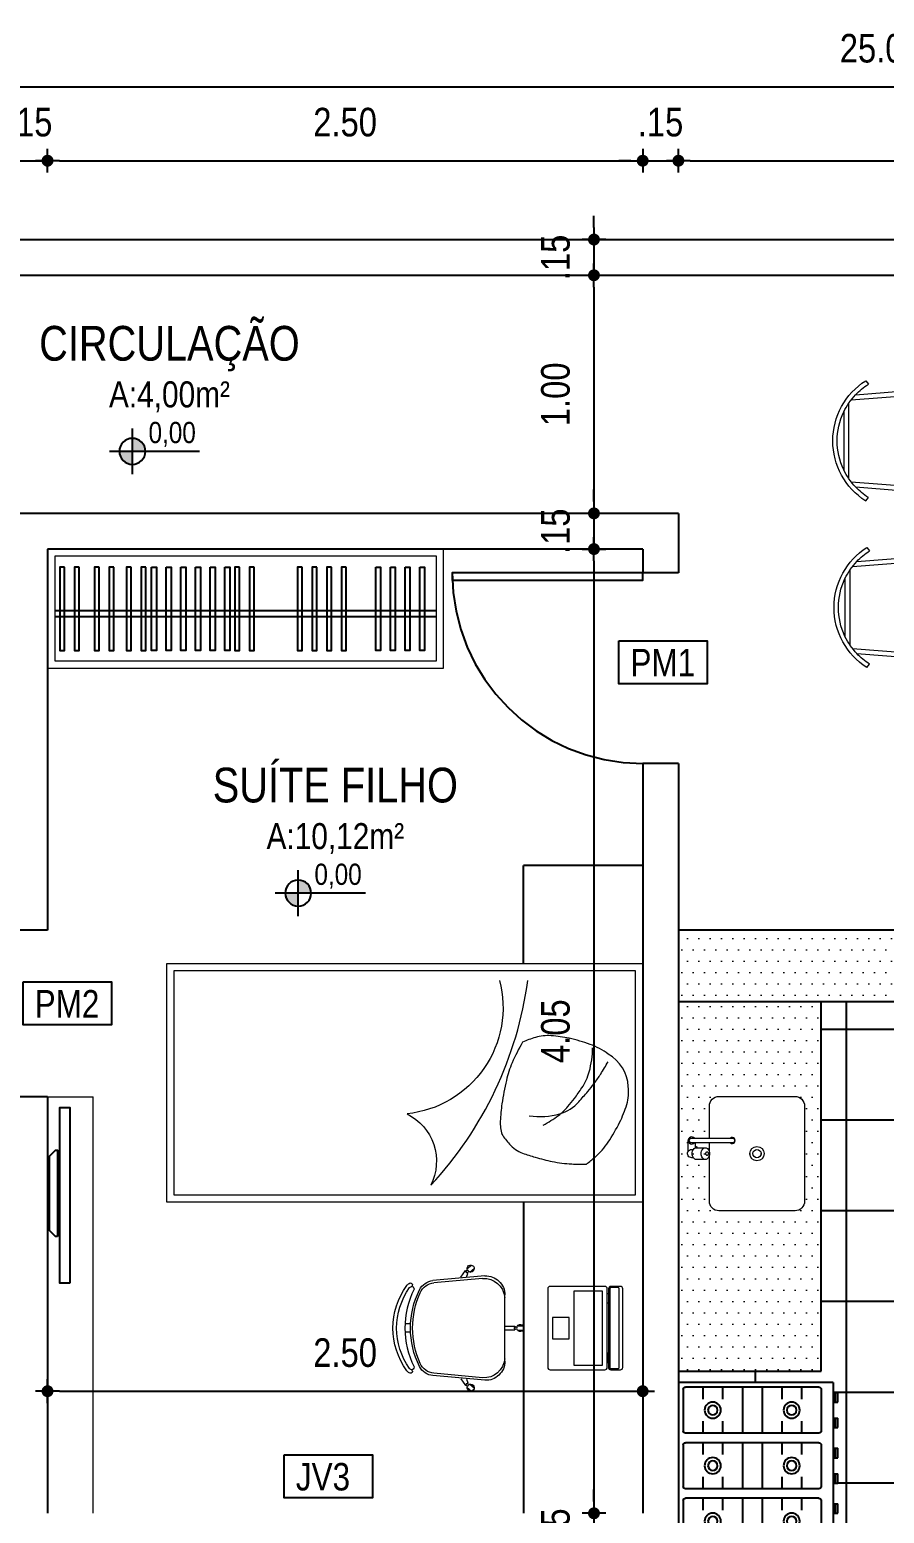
# Model space of a CAD drawing. Header units: millimetres. Extents: x 3955 to 10567, y -112 to 1797.
# Drawn here: x 5269.99 to 5273.58, y 913.96 to 920.19 of the extents above; entities that cross this region are included whole.
import ezdxf
from ezdxf.enums import TextEntityAlignment as Align

# ---------------------------------------------------------------- set-up
doc = ezdxf.new("R2010")
doc.units = ezdxf.units.MM
doc.header["$LTSCALE"] = 20
doc.linetypes.add('HIDDEN2', pattern=[0.1875, 0.125, -0.0625])
for name, color, linetype in [('003', 3, 'Continuous'), ('a-pem-m', 6, 'Continuous'), ('AME_FRZ', 7, 'Continuous'), ('AR-MOB', 252, 'Continuous'), ('COTA', 7, 'Continuous'), ('COZINHA', 6, 'Continuous'), ('DIVERSOS', 1, 'Continuous'), ('E-txt-g', 3, 'Continuous'), ('LAYER1', 2, 'Continuous'), ('LAYER7', 4, 'Continuous'), ('PAREDE', 5, 'Continuous')]:
    doc.layers.add(name, color=color, linetype=linetype)
doc.layers.add('E-Lay-9', color=9, linetype='Continuous', lineweight=9)
doc.layers.add('E-Txt-W', color=7, linetype='Continuous', lineweight=20)
doc.styles.add('F2', font='ARIALN.TTF')
doc.styles.add('REG60', font='romans.shx', dxfattribs={"width": 0.8, "height": 0.15})
doc.styles.add('REG80', font='romans.shx', dxfattribs={"width": 0.8, "height": 0.2})
doc.dimstyles.new('ARQUITETURA', dxfattribs={"dimtxt": 0.11, "dimasz": 0.05, "dimexe": 0.1, "dimexo": 0, "dimgap": 0.1, "dimtad": 1, "dimzin": 5, "dimdsep": 46, "dimtxsty": 'F2', "dimblk": 'COTA', "dimcen": 0, "dimse1": 1, "dimse2": 1, "dimadec": 0, "dimazin": 0, "dimtfac": 2, "dimtix": 1, "dimtmove": 2, "dimatfit": 3, "dimldrblk": 'COTA', "dimfxl": 1, "dimtolj": 1, "dimtzin": 5, "dimarcsym": 0})

# ---------------------------------------------------------------- blocks, each defined once
blk = doc.blocks.new('COTA')
at = {"layer": 'COTA'}
for p, q in [((-1, 0), (1, 0)), ((0, 1), (0, -1))]:
    blk.add_line(p, q, dxfattribs=at)
at = {"layer": 'COTA', "const_width": 0.5}
blk.add_lwpolyline([(-0.25, 0, 1), (0.25, 0, 1)], format="xyb", close=True, dxfattribs=at)
blk = doc.blocks.new('*D511')
at = {"color": 0, "lineweight": -2}
for p, q in [((5269.8658, 919.6414), (5269.8158, 919.6414)), ((5269.9158, 919.6414), (5270.0658, 919.6414)), ((5270.1158, 919.6414), (5270.1658, 919.6414))]:
    blk.add_line(p, q, dxfattribs=at)
at = {"color": 0, "lineweight": -2, "xscale": 0.05, "yscale": 0.05, "zscale": 0.05}
blk.add_blockref('COTA', (5269.9158, 919.6414), dxfattribs=at)
at = {"color": 0, "lineweight": -2, "xscale": 0.05, "yscale": 0.05, "zscale": 0.05, "rotation": 180}
blk.add_blockref('COTA', (5270.0658, 919.6414), dxfattribs=at)
at = {"color": 0, "insert": (5269.9908, 919.8027), "char_height": 0.12, "attachment_point": 5, "style": 'F2'}
blk.add_mtext('\\A1;.15', dxfattribs=at)
blk = doc.blocks.new('*D512')
at = {"color": 0, "lineweight": -2}
blk.add_line((5270.1158, 919.6414), (5272.5158, 919.6414), dxfattribs=at)
at = {"color": 0, "lineweight": -2, "xscale": 0.05, "yscale": 0.05, "zscale": 0.05, "rotation": 180}
blk.add_blockref('COTA', (5270.0658, 919.6414), dxfattribs=at)
at = {"color": 0, "lineweight": -2, "xscale": 0.05, "yscale": 0.05, "zscale": 0.05}
blk.add_blockref('COTA', (5272.5658, 919.6414), dxfattribs=at)
at = {"color": 0, "insert": (5271.3158, 919.8027), "char_height": 0.12, "attachment_point": 5, "style": 'F2'}
blk.add_mtext('\\A1;2.50', dxfattribs=at)
blk = doc.blocks.new('*D513')
at = {"color": 0, "lineweight": -2}
for p, q in [((5272.5158, 919.6414), (5272.4658, 919.6414)), ((5272.5658, 919.6414), (5272.7158, 919.6414)), ((5272.7658, 919.6414), (5272.8158, 919.6414))]:
    blk.add_line(p, q, dxfattribs=at)
at = {"color": 0, "lineweight": -2, "xscale": 0.05, "yscale": 0.05, "zscale": 0.05}
blk.add_blockref('COTA', (5272.5658, 919.6414), dxfattribs=at)
at = {"color": 0, "lineweight": -2, "xscale": 0.05, "yscale": 0.05, "zscale": 0.05, "rotation": 180}
blk.add_blockref('COTA', (5272.7158, 919.6414), dxfattribs=at)
at = {"color": 0, "insert": (5272.6408, 919.8027), "char_height": 0.12, "attachment_point": 5, "style": 'F2'}
blk.add_mtext('\\A1;.15', dxfattribs=at)
blk = doc.blocks.new('*D514')
at = {"color": 0, "lineweight": -2}
blk.add_line((5272.7658, 919.6414), (5278.7658, 919.6414), dxfattribs=at)
at = {"color": 0, "lineweight": -2, "xscale": 0.05, "yscale": 0.05, "zscale": 0.05, "rotation": 180}
blk.add_blockref('COTA', (5272.7158, 919.6414), dxfattribs=at)
at = {"color": 0, "lineweight": -2, "xscale": 0.05, "yscale": 0.05, "zscale": 0.05}
blk.add_blockref('COTA', (5278.8158, 919.6414), dxfattribs=at)
at = {"color": 0, "insert": (5275.7658, 919.8027), "char_height": 0.12, "attachment_point": 5, "style": 'F2'}
blk.add_mtext('\\A1;6.10', dxfattribs=at)
blk = doc.blocks.new('*D519')
at = {"color": 0, "lineweight": -2}
blk.add_line((5261.1158, 919.9518), (5286.0158, 919.9518), dxfattribs=at)
at = {"color": 0, "lineweight": -2, "xscale": 0.05, "yscale": 0.05, "zscale": 0.05, "rotation": 180}
blk.add_blockref('COTA', (5261.0658, 919.9518), dxfattribs=at)
at = {"color": 0, "lineweight": -2, "xscale": 0.05, "yscale": 0.05, "zscale": 0.05}
blk.add_blockref('COTA', (5286.0658, 919.9518), dxfattribs=at)
at = {"color": 0, "insert": (5273.5658, 920.1131), "char_height": 0.12, "attachment_point": 5, "style": 'F2'}
blk.add_mtext('\\A1;25.00', dxfattribs=at)
blk = doc.blocks.new('*D530')
at = {"color": 0, "lineweight": -2}
blk.add_line((5270.1158, 914.4731), (5272.5158, 914.4731), dxfattribs=at)
at = {"color": 0, "lineweight": -2, "xscale": 0.05, "yscale": 0.05, "zscale": 0.05, "rotation": 180}
blk.add_blockref('COTA', (5270.0658, 914.4731), dxfattribs=at)
at = {"color": 0, "lineweight": -2, "xscale": 0.05, "yscale": 0.05, "zscale": 0.05}
blk.add_blockref('COTA', (5272.5658, 914.4731), dxfattribs=at)
at = {"color": 0, "insert": (5271.3158, 914.6344), "char_height": 0.12, "attachment_point": 5, "style": 'F2'}
blk.add_mtext('\\A1;2.50', dxfattribs=at)
blk = doc.blocks.new('*D536')
at = {"color": 0, "lineweight": -2}
for p, q in [((5272.3611, 919.3602), (5272.3611, 919.4102)), ((5272.3611, 919.3102), (5272.3611, 919.1602)), ((5272.3611, 919.1102), (5272.3611, 919.0602))]:
    blk.add_line(p, q, dxfattribs=at)
at = {"color": 0, "lineweight": -2, "xscale": 0.05, "yscale": 0.05, "zscale": 0.05}
for p, rotation in [((5272.3611, 919.3102), 270), ((5272.3611, 919.1602), 90)]:
    blk.add_blockref('COTA', p, dxfattribs=dict(at, rotation=rotation))
at = {"color": 0, "insert": (5272.1999, 919.2352), "char_height": 0.12, "attachment_point": 5, "rotation": 90, "style": 'F2'}
blk.add_mtext('\\A1;.15', dxfattribs=at)
blk = doc.blocks.new('*D537')
at = {"color": 0, "lineweight": -2}
blk.add_line((5272.3611, 919.1102), (5272.3611, 918.2102), dxfattribs=at)
at = {"color": 0, "lineweight": -2, "xscale": 0.05, "yscale": 0.05, "zscale": 0.05}
for p, rotation in [((5272.3611, 919.1602), 90), ((5272.3611, 918.1602), 270)]:
    blk.add_blockref('COTA', p, dxfattribs=dict(at, rotation=rotation))
at = {"color": 0, "insert": (5272.1999, 918.6602), "char_height": 0.12, "attachment_point": 5, "rotation": 90, "style": 'F2'}
blk.add_mtext('\\A1;1.00', dxfattribs=at)
blk = doc.blocks.new('*D490')
at = {"color": 0, "lineweight": -2}
for p, q in [((5272.3611, 918.2102), (5272.3611, 918.2602)), ((5272.3611, 918.1602), (5272.3611, 918.0102)), ((5272.3611, 917.9602), (5272.3611, 917.9102))]:
    blk.add_line(p, q, dxfattribs=at)
at = {"color": 0, "lineweight": -2, "xscale": 0.05, "yscale": 0.05, "zscale": 0.05}
for p, rotation in [((5272.3611, 918.1602), 270), ((5272.3611, 918.0102), 90)]:
    blk.add_blockref('COTA', p, dxfattribs=dict(at, rotation=rotation))
at = {"color": 0, "insert": (5272.1999, 918.0852), "char_height": 0.12, "attachment_point": 5, "rotation": 90, "style": 'F2'}
blk.add_mtext('\\A1;.15', dxfattribs=at)
blk = doc.blocks.new('*D491')
at = {"color": 0, "lineweight": -2}
blk.add_line((5272.3611, 917.9602), (5272.3611, 914.0102), dxfattribs=at)
at = {"color": 0, "lineweight": -2, "xscale": 0.05, "yscale": 0.05, "zscale": 0.05}
for p, rotation in [((5272.3611, 918.0102), 90), ((5272.3611, 913.9602), 270)]:
    blk.add_blockref('COTA', p, dxfattribs=dict(at, rotation=rotation))
at = {"color": 0, "insert": (5272.1999, 915.9852), "char_height": 0.12, "attachment_point": 5, "rotation": 90, "style": 'F2'}
blk.add_mtext('\\A1;4.05', dxfattribs=at)
blk = doc.blocks.new('*D538')
at = {"color": 0, "lineweight": -2}
for p, q in [((5272.3611, 914.0102), (5272.3611, 914.0602)), ((5272.3611, 913.9602), (5272.3611, 913.8102)), ((5272.3611, 913.7602), (5272.3611, 913.7102))]:
    blk.add_line(p, q, dxfattribs=at)
at = {"color": 0, "lineweight": -2, "xscale": 0.05, "yscale": 0.05, "zscale": 0.05}
for p, rotation in [((5272.3611, 913.9602), 270), ((5272.3611, 913.8102), 90)]:
    blk.add_blockref('COTA', p, dxfattribs=dict(at, rotation=rotation))
at = {"color": 0, "insert": (5272.1999, 913.8852), "char_height": 0.12, "attachment_point": 5, "rotation": 90, "style": 'F2'}
blk.add_mtext('\\A1;.15', dxfattribs=at)
blk = doc.blocks.new('Fogão03_6')
at = {"layer": 'a-pem-m', "color": 8}
for p, q in [((-0.35, -0.65), (-0.35, 0)), ((-0.35, 0), (0.35, 0)), ((-0.35, 0), (0.35, 0)), ((-0.35, -0.65), (-0.35, 0)), ((-0.33, -0.59), (-0.33, -0.03)), ((-0.33, -0.59), (-0.33, -0.03)), ((-0.32, -0.02), (-0.1467, -0.02)), ((-0.32, -0.02), (-0.1467, -0.02)), ((-0.1367, -0.59), (-0.1367, -0.03)), ((-0.1367, -0.59), (-0.1367, -0.03)), ((-0.0967, -0.59), (-0.0967, -0.03)), ((-0.0967, -0.59), (-0.0967, -0.03)), ((-0.0867, -0.02), (0.0867, -0.02)), ((-0.0867, -0.02), (0.0867, -0.02)), ((0.0967, -0.59), (0.0967, -0.03)), ((0.0967, -0.59), (0.0967, -0.03)), ((0.1367, -0.59), (0.1367, -0.03)), ((0.1367, -0.59), (0.1367, -0.03)), ((0.1467, -0.02), (0.32, -0.02)), ((0.1467, -0.02), (0.32, -0.02)), ((0.33, -0.59), (0.33, -0.03)), ((0.33, -0.59), (0.33, -0.03)), ((0.35, -0.65), (0.35, 0)), ((0.35, -0.65), (0.35, 0)), ((-0.33, -0.1029), (-0.28, -0.1029)), ((-0.33, -0.1029), (-0.28, -0.1029)), ((-0.1867, -0.1029), (-0.1367, -0.1029)), ((-0.1867, -0.1029), (-0.1367, -0.1029)), ((-0.0967, -0.1029), (-0.0467, -0.1029)), ((-0.0967, -0.1029), (-0.0467, -0.1029)), ((0.0467, -0.1029), (0.0967, -0.1029)), ((0.0467, -0.1029), (0.0967, -0.1029)), ((0.1367, -0.1029), (0.1867, -0.1029)), ((0.1367, -0.1029), (0.1867, -0.1029)), ((0.28, -0.1029), (0.33, -0.1029)), ((0.28, -0.1029), (0.33, -0.1029)), ((-0.33, -0.1857), (-0.28, -0.1857)), ((-0.33, -0.1857), (-0.28, -0.1857)), ((-0.1867, -0.1857), (-0.1367, -0.1857)), ((-0.1867, -0.1857), (-0.1367, -0.1857)), ((-0.0967, -0.1857), (-0.0467, -0.1857)), ((-0.0967, -0.1857), (-0.0467, -0.1857)), ((0.0467, -0.1857), (0.0967, -0.1857)), ((0.0467, -0.1857), (0.0967, -0.1857)), ((0.1367, -0.1857), (0.1867, -0.1857)), ((0.1367, -0.1857), (0.1867, -0.1857)), ((0.28, -0.1857), (0.33, -0.1857)), ((0.28, -0.1857), (0.33, -0.1857)), ((-0.33, -0.2686), (-0.1367, -0.2686)), ((-0.33, -0.2686), (-0.1367, -0.2686)), ((-0.0967, -0.2686), (0.0967, -0.2686)), ((-0.0967, -0.2686), (0.0967, -0.2686)), ((0.1367, -0.2686), (0.33, -0.2686)), ((0.1367, -0.2686), (0.33, -0.2686)), ((-0.33, -0.3514), (-0.1367, -0.3514)), ((-0.33, -0.3514), (-0.1367, -0.3514)), ((-0.0967, -0.3514), (0.0967, -0.3514)), ((-0.0967, -0.3514), (0.0967, -0.3514)), ((0.1367, -0.3514), (0.33, -0.3514)), ((0.1367, -0.3514), (0.33, -0.3514)), ((-0.33, -0.4343), (-0.28, -0.4343)), ((-0.33, -0.4343), (-0.28, -0.4343)), ((-0.1867, -0.4343), (-0.1367, -0.4343)), ((-0.1867, -0.4343), (-0.1367, -0.4343)), ((-0.0967, -0.4343), (-0.0467, -0.4343)), ((-0.0967, -0.4343), (-0.0467, -0.4343)), ((0.0467, -0.4343), (0.0967, -0.4343)), ((0.0467, -0.4343), (0.0967, -0.4343)), ((0.1367, -0.4343), (0.1867, -0.4343)), ((0.1367, -0.4343), (0.1867, -0.4343)), ((0.28, -0.4343), (0.33, -0.4343)), ((0.28, -0.4343), (0.33, -0.4343)), ((-0.33, -0.5171), (-0.28, -0.5171)), ((-0.33, -0.5171), (-0.28, -0.5171)), ((-0.1867, -0.5171), (-0.1367, -0.5171)), ((-0.1867, -0.5171), (-0.1367, -0.5171)), ((-0.0967, -0.5171), (-0.0467, -0.5171)), ((-0.0967, -0.5171), (-0.0467, -0.5171)), ((0.0467, -0.5171), (0.0967, -0.5171)), ((0.0467, -0.5171), (0.0967, -0.5171)), ((0.1367, -0.5171), (0.1867, -0.5171)), ((0.1367, -0.5171), (0.1867, -0.5171)), ((0.28, -0.5171), (0.33, -0.5171)), ((0.28, -0.5171), (0.33, -0.5171)), ((-0.32, -0.6), (-0.1467, -0.6)), ((-0.32, -0.6), (-0.1467, -0.6)), ((-0.0867, -0.6), (0.0867, -0.6)), ((-0.0867, -0.6), (0.0867, -0.6)), ((0.1467, -0.6), (0.32, -0.6)), ((0.1467, -0.6), (0.32, -0.6)), ((-0.35, -0.65), (0.35, -0.65)), ((-0.35, -0.65), (0.35, -0.65)), ((-0.3068, -0.65), (-0.3068, -0.67)), ((-0.3068, -0.65), (-0.3068, -0.67)), ((-0.2669, -0.66), (-0.3068, -0.66)), ((-0.2669, -0.66), (-0.3068, -0.66)), ((-0.2669, -0.67), (-0.3068, -0.67)), ((-0.2669, -0.67), (-0.3068, -0.67)), ((-0.2669, -0.65), (-0.2669, -0.67)), ((-0.2669, -0.65), (-0.2669, -0.67)), ((-0.1998, -0.65), (-0.1998, -0.67)), ((-0.1998, -0.65), (-0.1998, -0.67)), ((-0.1599, -0.66), (-0.1998, -0.66)), ((-0.1599, -0.66), (-0.1998, -0.66)), ((-0.1599, -0.67), (-0.1998, -0.67)), ((-0.1599, -0.67), (-0.1998, -0.67)), ((-0.1599, -0.65), (-0.1599, -0.67)), ((-0.1599, -0.65), (-0.1599, -0.67)), ((-0.0734, -0.65), (-0.0734, -0.67)), ((-0.0734, -0.65), (-0.0734, -0.67)), ((-0.0335, -0.66), (-0.0734, -0.66)), ((-0.0335, -0.66), (-0.0734, -0.66)), ((-0.0335, -0.67), (-0.0734, -0.67)), ((-0.0335, -0.67), (-0.0734, -0.67)), ((-0.0335, -0.65), (-0.0335, -0.67)), ((-0.0335, -0.65), (-0.0335, -0.67)), ((0.0335, -0.65), (0.0335, -0.67)), ((0.0335, -0.65), (0.0335, -0.67)), ((0.0734, -0.66), (0.0335, -0.66)), ((0.0734, -0.66), (0.0335, -0.66)), ((0.0734, -0.67), (0.0335, -0.67)), ((0.0734, -0.67), (0.0335, -0.67)), ((0.0734, -0.65), (0.0734, -0.67)), ((0.0734, -0.65), (0.0734, -0.67)), ((0.1599, -0.65), (0.1599, -0.67)), ((0.1599, -0.65), (0.1599, -0.67)), ((0.1998, -0.66), (0.1599, -0.66)), ((0.1998, -0.66), (0.1599, -0.66)), ((0.1998, -0.67), (0.1599, -0.67)), ((0.1998, -0.67), (0.1599, -0.67)), ((0.1998, -0.65), (0.1998, -0.67)), ((0.1998, -0.65), (0.1998, -0.67)), ((0.2669, -0.65), (0.2669, -0.67)), ((0.2669, -0.65), (0.2669, -0.67)), ((0.3067, -0.66), (0.2669, -0.66)), ((0.3067, -0.66), (0.2669, -0.66)), ((0.3067, -0.67), (0.2669, -0.67)), ((0.3067, -0.67), (0.2669, -0.67)), ((0.3067, -0.65), (0.3067, -0.67)), ((0.3067, -0.65), (0.3067, -0.67))]:
    blk.add_line(p, q, dxfattribs=at)
for centre, radius in [((-0.2333, -0.1443), 0.0341), ((-0.2333, -0.1443), 0.0341), ((-0.2333, -0.1443), 0.02), ((-0.2333, -0.1443), 0.02), ((0, -0.1443), 0.0341), ((0, -0.1443), 0.0341), ((0, -0.1443), 0.02), ((0, -0.1443), 0.02), ((0.2333, -0.1443), 0.0341), ((0.2333, -0.1443), 0.0341), ((0.2333, -0.1443), 0.02), ((0.2333, -0.1443), 0.02), ((-0.2333, -0.4757), 0.0341), ((-0.2333, -0.4757), 0.0341), ((-0.2333, -0.4757), 0.02), ((-0.2333, -0.4757), 0.02), ((0, -0.4757), 0.0341), ((0, -0.4757), 0.0341), ((0, -0.4757), 0.02), ((0, -0.4757), 0.02), ((0.2333, -0.4757), 0.0341), ((0.2333, -0.4757), 0.0341), ((0.2333, -0.4757), 0.02), ((0.2333, -0.4757), 0.02)]:
    blk.add_circle(centre, radius, dxfattribs=at)
for centre, start, end in [((-0.32, -0.03), 89.99946, 179.99964), ((-0.32, -0.03), 89.99946, 179.99964), ((-0.1467, -0.03), 359.99964, 89.99946), ((-0.1467, -0.03), 359.99964, 89.99946), ((-0.0867, -0.03), 89.99946, 179.99964), ((-0.0867, -0.03), 89.99946, 179.99964), ((0.0867, -0.03), 359.99964, 89.99946), ((0.0867, -0.03), 359.99964, 89.99946), ((0.1467, -0.03), 89.99946, 179.99964), ((0.1467, -0.03), 89.99946, 179.99964), ((0.32, -0.03), 359.99964, 89.99946), ((0.32, -0.03), 359.99964, 89.99946), ((-0.32, -0.59), 179.99964, 269.99946), ((-0.32, -0.59), 179.99964, 269.99946), ((-0.1467, -0.59), 269.99946, 359.99964), ((-0.1467, -0.59), 269.99946, 359.99964), ((-0.0867, -0.59), 179.99964, 269.99946), ((-0.0867, -0.59), 179.99964, 269.99946), ((0.0867, -0.59), 269.99946, 359.99964), ((0.0867, -0.59), 269.99946, 359.99964), ((0.1467, -0.59), 179.99964, 269.99946), ((0.1467, -0.59), 179.99964, 269.99946), ((0.32, -0.59), 269.99946, 359.99964), ((0.32, -0.59), 269.99946, 359.99964)]:
    blk.add_arc(centre, 0.01, start, end, dxfattribs=at)
blk = doc.blocks.new('*D545')
at = {"color": 0, "lineweight": -2}
for p, q in [((5272.5158, 911.9554), (5272.4658, 911.9554)), ((5272.5658, 911.9554), (5272.7158, 911.9554)), ((5272.7658, 911.9554), (5272.8158, 911.9554))]:
    blk.add_line(p, q, dxfattribs=at)
at = {"color": 0, "lineweight": -2, "xscale": 0.05, "yscale": 0.05, "zscale": 0.05}
blk.add_blockref('COTA', (5272.5658, 911.9554), dxfattribs=at)
at = {"color": 0, "lineweight": -2, "xscale": 0.05, "yscale": 0.05, "zscale": 0.05, "rotation": 180}
blk.add_blockref('COTA', (5272.7158, 911.9554), dxfattribs=at)
at = {"color": 0, "insert": (5272.6408, 912.1116), "char_height": 0.11, "attachment_point": 5, "style": 'F2'}
blk.add_mtext('\\A1;.15', dxfattribs=at)
blk = doc.blocks.new('Cadeira')
at = {"layer": 'E-Lay-9', "color": 8}
for p, q in [((-0.0093, 0.0535), (-0.0093, 0.0769)), ((0.0096, 0.0535), (0.0096, 0.0769)), ((-0.1393, 0), (0.1393, 0)), ((-0.0075, 0), (-0.0075, 0.0425)), ((-0.0075, 0.0425), (-0.0056, 0.0425)), ((0.0056, 0.0425), (0.0075, 0.0425)), ((0.0075, 0), (0.0075, 0.0425)), ((-0.2192, -0.0836), (-0.1996, -0.3023)), ((-0.2087, -0.0936), (-0.1898, -0.2982)), ((0.2087, -0.0936), (0.1898, -0.2982)), ((0.2192, -0.0836), (0.1996, -0.3023)), ((-0.25, -0.1588), (-0.265, -0.1409)), ((-0.2355, -0.1467), (-0.2505, -0.1288)), ((-0.2398, -0.1647), (-0.2413, -0.1659)), ((-0.2133, -0.1847), (-0.2413, -0.1659)), ((-0.2298, -0.1563), (-0.2313, -0.1575)), ((-0.2144, -0.1618), (-0.2298, -0.1563)), ((0.2133, -0.1847), (0.2413, -0.1659)), ((0.2144, -0.1618), (0.2298, -0.1563)), ((0.2298, -0.1563), (0.2313, -0.1575)), ((0.2355, -0.1467), (0.2505, -0.1288)), ((0.2398, -0.1647), (0.2413, -0.1659)), ((0.25, -0.1588), (0.265, -0.1409)), ((-0.0175, -0.3961), (-0.0175, -0.4196)), ((0.0175, -0.3961), (0.0175, -0.4196))]:
    blk.add_line(p, q, dxfattribs=at)
blk.add_lwpolyline([(0.1631, -0.3812, -0.237888), (-0.1631, -0.3812, 0.605717), (-0.1738, -0.3953, 0.122717), (-0.17, -0.4, 0.323529), (0.17, -0.4, 0.122717), (0.1738, -0.3953, 0.605717)], format="xyb", close=True, dxfattribs=at)
for centre in [(0, 0.0466), (-0.2382, -0.1579), (0.2382, -0.1579)]:
    blk.add_circle(centre, 0.005, dxfattribs=at)
for centre, radius, start, end in [((0.0001, 0.0652), 0.015, 281.63338, 257.45365), ((-0.1393, -0.08), 0.08, 90, 182.56924), ((0, 0.0475), 0.0075, 221.81031, 318.18969), ((0.1393, -0.08), 0.08, 357.43076, 90), ((-0.1202, -0.0886), 0.0887, 95.59249, 183.25223), ((0.1202, -0.0886), 0.0887, 356.74777, 84.40751), ((-0.2502, -0.1438), 0.015, 322.54635, 298.36662), ((-0.2388, -0.1573), 0.0075, 261.81031, 358.18969), ((0.2388, -0.1573), 0.0075, 181.81031, 278.18969), ((0.2502, -0.1438), 0.015, 241.63338, 217.45365), ((-0.1299, -0.296), 0.07, 185.12125, 243.60471), ((-0.1201, -0.2918), 0.07, 185.2999, 245.73609), ((0.1201, -0.2918), 0.07, 294.26391, 354.7001), ((0.1299, -0.296), 0.07, 296.39529, 354.87875), ((0, -0.0343), 0.3622, 243.60471, 296.39529), ((0, -0.0254), 0.3622, 245.73609, 294.26391), ((-0.1819, -0.3961), 0.00782, 29.81088, 225.32554), ((-0.1625, -0.39), 0.0275, 205.14546, 233.45713), ((0, -0.1648), 0.3052, 234.12379, 305.87621), ((-0.1625, -0.39), 0.0125, 205.14546, 233.1301), ((0.1819, -0.3961), 0.00782, 314.67446, 150.18912), ((0.1625, -0.39), 0.0275, 306.54287, 334.85454)]:
    blk.add_arc(centre, radius, start, end, dxfattribs=at)
blk = doc.blocks.new('Notebook')
at = {"layer": 'E-Lay-9', "color": 8}
for p, q in [((0.165, 0.315), (-0.165, 0.315)), ((-0.175, 0.305), (-0.175, 0.3)), ((-0.175, 0.3), (-0.175, 0.265)), ((-0.165, 0.255), (0.165, 0.255)), ((0.175, 0.3), (0.175, 0.305)), ((0.175, 0.265), (0.175, 0.3))]:
    blk.add_line(p, q, dxfattribs=at)
for points in [[(-0.165, 0), (0.165, 0, 0.414214), (0.175, 0.01), (0.175, 0.24, 0.414214), (0.165, 0.25), (-0.165, 0.25, 0.414214), (-0.175, 0.24), (-0.175, 0.01, 0.414214)], [(-0.165, 0.26), (0.165, 0.26, 0.414214), (0.17, 0.265), (0.17, 0.295, 0.414214), (0.165, 0.3), (-0.165, 0.3, 0.414214), (-0.17, 0.295), (-0.17, 0.265, 0.414214)]]:
    blk.add_lwpolyline(points, format="xyb", close=True, dxfattribs=at)
for points in [[(-0.105, 0.25), (-0.145, 0.25), (-0.145, 0.255), (-0.105, 0.255)], [(0.105, 0.25), (0.145, 0.25), (0.145, 0.255), (0.105, 0.255)], [(-0.155, 0.11), (0.155, 0.11), (0.155, 0.23), (-0.155, 0.23)], [(-0.045, 0.02), (0.045, 0.02), (0.045, 0.09), (-0.045, 0.09)]]:
    blk.add_lwpolyline(points, close=True, dxfattribs=at)
for centre, start, end in [((-0.165, 0.305), 90, 180), ((0.165, 0.305), 0, 90), ((-0.165, 0.265), 180, 270), ((0.165, 0.265), 270, 360)]:
    blk.add_arc(centre, 0.01, start, end, dxfattribs=at)
blk = doc.blocks.new('TXT-AMB75')
at = {"layer": 'E-txt-g', "style": 'REG80', "width": 0.8, "flags": 8}
blk.add_attdef('TXT', text='', height=0.2, dxfattribs=at).set_placement((0.0055, 0.2964), align=Align.CENTER)
at = {"layer": 'E-Txt-W', "style": 'REG60', "width": 0.8, "flags": 8}
blk.add_attdef('TXT', text='', height=0.15, dxfattribs=at).set_placement((0.0055, 0.0271), align=Align.CENTER)
blk = doc.blocks.new('NIVEL')
at = {"layer": 'DIVERSOS'}
h = blk.add_hatch(color=7, dxfattribs=at)
h.paths.add_polyline_path([(0, 0.137, 0.414214), (-0.137, 0), (0, 0)])
h.paths.add_polyline_path([(0, 0), (0, -0.137, 0.414214), (0.137, 0)])
at = {"layer": 'DIVERSOS', "color": 7}
for p, q in [((0, 0.242), (0, -0.242)), ((0.709, 0), (-0.242, 0))]:
    blk.add_line(p, q, dxfattribs=at)
blk.add_circle((0, 0), 0.137, dxfattribs=at)
blk = doc.blocks.new('cadeira3')
at = {"color": 8}
for p, q in [((339.39, -198.51), (363.62, -198.51)), ((332.14, -203.49), (329.22, -240.82)), ((334.29, -201.65), (331.21, -240.97)), ((335.87, -200.51), (367.14, -200.51)), ((368.73, -201.65), (371.8, -240.97)), ((370.88, -203.49), (373.8, -240.82)), ((326.24, -207.76), (327.72, -208.87)), ((376.77, -207.76), (375.3, -208.87)), ((371.3, -241.51), (331.71, -241.51)), ((371.3, -243.51), (331.71, -243.51))]:
    blk.add_line(p, q, dxfattribs=at)
for centre, radius, start, end in [((351.51, -223.91), 29.99, 32.59097, 147.40903), ((351.51, -223.93), 28.15, 115.49352, 133.47386), ((351.51, -223.93), 28.15, 64.50648, 115.49352), ((351.51, -223.93), 28.15, 46.52614, 64.50648), ((351.51, -223.93), 28.15, 133.47386, 147.66894), ((351.51, -223.93), 28.15, 32.33106, 46.52614), ((331.71, -241.01), 2.5, 175.52762, 270), ((331.71, -241.01), 0.5, 175.52762, 270), ((371.3, -241.01), 2.5, 270, 4.47238), ((371.3, -241.01), 0.5, 270, 4.47238)]:
    blk.add_arc(centre, radius, start, end, dxfattribs=at)

msp = doc.modelspace()

# ---------------------------------------------------------------- hatches: boundary and pattern name
h = msp.add_hatch()
h.set_pattern_fill('ANSI37,_O', color=8, scale=0.12, angle=45)
h.set_pattern_definition([(90, (0, -94.0375), (-0.381, 8e-17), []), (180, (0, -94.0375), (-8e-17, -0.381), [])])
h.paths.add_polyline_path([(5275.2158, 916.4102), (5273.8158, 916.4102), (5273.8158, 916.1102), (5273.3158, 916.1102), (5273.3158, 914.5577), (5272.7158, 914.5577), (5272.7158, 913.8102, -0.44655), (5273.5158, 913.0102), (5272.7158, 913.0102), (5272.7158, 912.4602), (5275.2158, 912.4602), (5275.2158, 912.5352), (5275.2158, 913.7352), (5275.2158, 913.9786), (5274.1158, 913.9786), (5274.1158, 914.6786), (5275.2158, 914.6786)])
h.paths.add_polyline_path([(5274.3762, 915.3232, -1), (5274.2666, 915.3232, -1)], flags=16)
h.paths.add_polyline_path([(5275.1114, 914.8846), (5275.0996, 914.8757, 0.062017), (5275.0643, 914.9187), (5275.0876, 914.6201, -0.437265), (5275.0677, 914.5986), (5274.751, 914.5986, -0.437265), (5274.731, 914.6201), (5274.7544, 914.9187, 0.062017), (5274.719, 914.8757), (5274.7072, 914.8846, -0.547586)], flags=16)
h.paths.add_polyline_path([(5275.0063, 914.9586, -0.053349), (5275.0471, 914.9335), (5275.0717, 914.6189, -0.437265), (5275.0677, 914.6146), (5274.751, 914.6146, -0.437265), (5274.747, 914.6189), (5274.7716, 914.9335, -0.053349), (5274.8124, 914.9586, -0.226217)], flags=0)
h.paths.add_polyline_path([(5274.6309, 914.8846), (5274.619, 914.8757, 0.062017), (5274.5837, 914.9187), (5274.6071, 914.6201, -0.437265), (5274.5871, 914.5986), (5274.2704, 914.5986, -0.437265), (5274.2504, 914.6201), (5274.2738, 914.9187, 0.062017), (5274.2384, 914.8757), (5274.2266, 914.8846, -0.547586)], flags=16)
h.paths.add_polyline_path([(5274.5257, 914.9586, -0.053349), (5274.5665, 914.9335), (5274.5911, 914.6189, -0.437265), (5274.5871, 914.6146), (5274.2704, 914.6146, -0.437265), (5274.2664, 914.6189), (5274.291, 914.9335, -0.053349), (5274.3318, 914.9586, -0.226217)], flags=0)
h.paths.add_polyline_path([(5273.3658, 914.5102), (5273.3658, 914.4669), (5273.3858, 914.4669), (5273.3858, 914.427), (5273.3658, 914.427), (5273.3658, 914.36), (5273.3858, 914.36), (5273.3858, 914.3201), (5273.3658, 914.3201), (5273.3658, 914.2336), (5273.3858, 914.2336), (5273.3858, 914.1937), (5273.3658, 914.1937), (5273.3658, 914.1266), (5273.3858, 914.1266), (5273.3858, 914.0867), (5273.3658, 914.0867), (5273.3658, 914.0003), (5273.3858, 914.0003), (5273.3858, 913.9604), (5273.3658, 913.9604), (5273.3658, 913.8933), (5273.3858, 913.8933), (5273.3858, 913.8534), (5273.3658, 913.8534), (5273.3658, 913.8102), (5272.7158, 913.8102), (5272.7158, 914.5102)])
h.paths.add_polyline_path([(5275.0677, 914.0586, -0.437265), (5275.0876, 914.037), (5275.0643, 913.7384, 0.062017), (5275.0996, 913.7814), (5275.1114, 913.7726, -0.547586), (5274.7072, 913.7726), (5274.719, 913.7814, 0.062017), (5274.7544, 913.7384), (5274.731, 914.037, -0.437265), (5274.751, 914.0586)], flags=17)
h.paths.add_polyline_path([(5274.5871, 914.0586, -0.437265), (5274.6071, 914.037), (5274.5837, 913.7384, 0.062017), (5274.619, 913.7814), (5274.6309, 913.7726, -0.547586), (5274.2266, 913.7726), (5274.2384, 913.7814, 0.062017), (5274.2738, 913.7384), (5274.2504, 914.037, -0.437265), (5274.2704, 914.0586)], flags=17)
h.paths.add_polyline_path([(5275.0677, 914.0426, -0.437265), (5275.0717, 914.0383), (5275.0471, 913.7237, -0.053349), (5275.0063, 913.6986, -0.226217), (5274.8124, 913.6986, -0.053349), (5274.7716, 913.7237), (5274.747, 914.0383, -0.437265), (5274.751, 914.0426)], flags=16)
h.paths.add_polyline_path([(5274.5871, 914.0426, -0.437265), (5274.5911, 914.0383), (5274.5665, 913.7237, -0.053349), (5274.5257, 913.6986, -0.226217), (5274.3318, 913.6986, -0.053349), (5274.291, 913.7237), (5274.2664, 914.0383, -0.437265), (5274.2704, 914.0426)], flags=16)
h.paths.add_polyline_path([(5274.2662, 913.0368), (5274.2743, 913.0286), (5274.277, 913.0196), (5274.277, 912.9954), (5274.2712, 912.9954), (5274.2712, 912.983), (5274.2798, 912.983), (5274.2798, 912.4602), (5273.6448, 912.4602), (5273.6448, 912.983), (5273.6533, 912.983), (5273.6533, 912.9954), (5273.6475, 912.9954), (5273.6475, 913.0227), (5273.6534, 913.0334), (5273.6636, 913.0391), (5273.6707, 913.0399), (5273.6776, 913.0406), (5273.6854, 913.0414), (5273.6888, 913.0418), (5273.6958, 913.0426), (5273.7035, 913.0433), (5273.707, 913.0437), (5273.7144, 913.0441), (5273.7182, 913.0445), (5273.7217, 913.0449), (5273.7294, 913.0457), (5273.7364, 913.0457), (5273.7441, 913.0464), (5273.755, 913.0464), (5273.7584, 913.0468), (5273.7658, 913.0468), (5273.7697, 913.0472), (5273.7731, 913.0472), (5273.777, 913.0472), (5273.7805, 913.0472), (5273.7844, 913.0472), (5273.7878, 913.0472), (5273.7917, 913.0472), (5273.7952, 913.0472), (5273.7991, 913.0472), (5273.8025, 913.0472), (5273.8134, 913.0472), (5273.8211, 913.0464), (5273.8246, 913.0464), (5273.8315, 913.0464), (5273.8393, 913.0457), (5273.8435, 913.0457), (5273.8435, 913.0445), (5273.8555, 913.0449), (5273.8598, 913.0449), (5273.8733, 913.0449), (5274.1877, 913.0461), (5274.1954, 913.0453), (5274.1989, 913.0453), (5274.2024, 913.0449), (5274.214, 913.0437), (5274.2175, 913.0437), (5274.221, 913.0433), (5274.2248, 913.043), (5274.2318, 913.0422), (5274.2395, 913.0414), (5274.2465, 913.0406), (5274.2569, 913.0396)], flags=16)
h.paths.add_polyline_path([(5273.8269, 912.9954), (5273.8265, 912.9954), (5273.8261, 912.9954), (5273.8257, 912.9954), (5273.8254, 912.9954), (5273.825, 912.9954), (5273.8246, 912.9954), (5273.8238, 912.9954), (5273.823, 912.9954), (5273.8223, 912.9954), (5273.8211, 912.9954), (5273.8157, 912.9954), (5273.6761, 912.9954), (5273.6772, 912.9965), (5273.6772, 913.0037), (5273.6835, 913.0115), (5273.6893, 913.0131), (5273.7248, 913.0143), (5273.7596, 913.0116), (5273.7936, 913.0054)], flags=0)
h.paths.add_polyline_path([(5272.7158, 913.8102), (5272.7158, 913.8102), (5272.5658, 913.8102), (5272.5658, 913.0102), (5272.7158, 913.0102), (5272.7158, 913.0402), (5273.5168, 913.0402, 0.434753)])
at = {"layer": 'E-Lay-9'}
h = msp.add_hatch(dxfattribs=at)
h.set_pattern_fill('DOTS', color=9, scale=0.03, style=0)
h.set_pattern_definition([(0, (0, -94.037495), (0.0238125, 0.047625), [0, -0.047625])])
h.paths.add_polyline_path([(5273.8158, 916.4102), (5272.7158, 916.4102), (5272.7158, 916.1102), (5273.3158, 916.1102), (5273.8158, 916.1102)])
h.paths.add_polyline_path([(5273.3158, 916.1102), (5272.7158, 916.1102), (5272.7158, 914.5577), (5273.3158, 914.5577)])
h.paths.add_polyline_path([(5272.775, 915.4611, -0.071352), (5272.7736, 915.471, -0.071352), (5272.775, 915.4809, -0.080747), (5272.7786, 915.4885), (5272.7717, 915.4885, 0.293273), (5272.7557, 915.4783, 0.546464), (5272.7717, 915.4535), (5272.7786, 915.4535, -0.080747)], flags=16)
h.paths.add_polyline_path([(5272.8466, 915.471, -0.053307), (5272.8458, 915.4636), (5272.8458, 915.271, 0.414214), (5272.8858, 915.231), (5273.2058, 915.231, 0.414214), (5273.2458, 915.271), (5273.2458, 915.671, 0.414214), (5273.2058, 915.711), (5272.8858, 915.711, 0.414214), (5272.8458, 915.671), (5272.8458, 915.536), (5272.9342, 915.536, -2), (5272.9342, 915.516), (5272.8458, 915.516), (5272.8458, 915.4785, -0.053307)], flags=16)
h.paths.add_polyline_path([(5273.0758, 915.471, -1), (5273.0158, 915.471, -1)], flags=0)
h.paths.add_polyline_path([(5273.0633, 915.471, -1), (5273.0283, 915.471, -1)], flags=0)
h.paths.add_polyline_path([(5272.8413, 915.474, -0.178999), (5272.8407, 915.4667, -0.15501), (5272.8383, 915.464, -0.27133), (5272.8344, 915.464, -0.106756), (5272.8326, 915.4657, -0.082828), (5272.8315, 915.4681, -0.178999), (5272.8321, 915.4754, -0.15501), (5272.8344, 915.478, -0.333638), (5272.839, 915.4776, -0.137259)], flags=16)

# ---------------------------------------------------------------- linework, layer by layer
at = {"color": 6}
msp.add_line((5272.7158, 916.1102), (5273.3158, 916.1102), dxfattribs=at)
at = {"color": 8}
for p, q in [((5273.3158, 914.5577), (5273.3158, 916.1102)), ((5272.0658, 915.2684), (5272.0658, 913.9602)), ((5272.7158, 914.5577), (5273.3158, 914.5577))]:
    msp.add_line(p, q, dxfattribs=at)
at = {"color": 7}
msp.add_lwpolyline([(5272.5658, 917.9102), (5271.7658, 917.9102), (5271.7658, 917.8802), (5272.5658, 917.8802)], close=True, dxfattribs=at)
at = {"color": 6}
for points in [[(5272.466, 917.625), (5272.8367, 917.625), (5272.8367, 917.4447), (5272.466, 917.4447)], [(5269.9632, 916.192), (5270.3339, 916.192), (5270.3339, 916.0117), (5269.9632, 916.0117)], [(5271.0603, 914.2056), (5271.431, 914.2056), (5271.431, 914.0253), (5271.0603, 914.0253)]]:
    msp.add_lwpolyline(points, close=True, dxfattribs=at)
at = {"color": 8, "linetype": 'HIDDEN2'}
msp.add_arc((5272.5658, 917.9102), 0.8, 180, 270, dxfattribs=at)
at = {"layer": '003', "color": 8, "ltscale": 0.5}
for p, q in [((5270.0958, 917.7525), (5271.6992, 917.7525)), ((5270.0958, 917.7275), (5271.6992, 917.7275)), ((5272.0658, 916.2684), (5272.0658, 916.6805)), ((5272.5658, 916.6805), (5272.0658, 916.6805))]:
    msp.add_line(p, q, dxfattribs=at)
for points in [[(5270.1369, 917.9347), (5270.1169, 917.9347), (5270.1169, 917.5847), (5270.1369, 917.5847)], [(5270.1984, 917.9347), (5270.1784, 917.9347), (5270.1784, 917.5847), (5270.1984, 917.5847)], [(5270.2826, 917.9347), (5270.2626, 917.9347), (5270.2626, 917.5847), (5270.2826, 917.5847)], [(5270.3442, 917.9347), (5270.3242, 917.9347), (5270.3242, 917.5847), (5270.3442, 917.5847)], [(5270.4172, 917.9347), (5270.3972, 917.9347), (5270.3972, 917.5847), (5270.4172, 917.5847)], [(5270.4788, 917.9347), (5270.4588, 917.9347), (5270.4588, 917.5847), (5270.4788, 917.5847)], [(5270.5032, 917.9347), (5270.5232, 917.9347), (5270.5232, 917.5847), (5270.5032, 917.5847)], [(5270.5647, 917.9347), (5270.5847, 917.9347), (5270.5847, 917.5847), (5270.5647, 917.5847)], [(5270.6263, 917.9347), (5270.6463, 917.9347), (5270.6463, 917.5847), (5270.6263, 917.5847)], [(5270.6879, 917.9347), (5270.7079, 917.9347), (5270.7079, 917.5847), (5270.6879, 917.5847)], [(5270.7494, 917.9347), (5270.7694, 917.9347), (5270.7694, 917.5847), (5270.7494, 917.5847)], [(5270.811, 917.9347), (5270.831, 917.9347), (5270.831, 917.5847), (5270.811, 917.5847)], [(5270.872, 917.9347), (5270.852, 917.9347), (5270.852, 917.5847), (5270.872, 917.5847)], [(5270.9336, 917.9347), (5270.9136, 917.9347), (5270.9136, 917.5847), (5270.9336, 917.5847)], [(5271.1353, 917.9347), (5271.1153, 917.9347), (5271.1153, 917.5847), (5271.1353, 917.5847)], [(5271.1968, 917.9347), (5271.1768, 917.9347), (5271.1768, 917.5847), (5271.1968, 917.5847)], [(5271.2584, 917.9347), (5271.2384, 917.9347), (5271.2384, 917.5847), (5271.2584, 917.5847)], [(5271.32, 917.9347), (5271.3, 917.9347), (5271.3, 917.5847), (5271.32, 917.5847)], [(5271.4443, 917.9347), (5271.4643, 917.9347), (5271.4643, 917.5847), (5271.4443, 917.5847)], [(5271.5059, 917.9347), (5271.5259, 917.9347), (5271.5259, 917.5847), (5271.5059, 917.5847)], [(5271.5675, 917.9347), (5271.5875, 917.9347), (5271.5875, 917.5847), (5271.5675, 917.5847)], [(5271.629, 917.9347), (5271.649, 917.9347), (5271.649, 917.5847), (5271.629, 917.5847)]]:
    msp.add_lwpolyline(points, close=True, dxfattribs=at)
at = {"layer": 'AME_FRZ', "color": 6, "linetype": 'Continuous'}
for p, q in [((5273.8158, 916.4102), (5272.7158, 916.4102)), ((5272.7158, 916.1102), (5273.8158, 916.1102))]:
    msp.add_line(p, q, dxfattribs=at)
at = {"layer": 'AR-MOB'}
for points in [[(5270.16, 914.9269), (5270.1173, 914.9269), (5270.1173, 915.6644), (5270.16, 915.6644)], [(5270.1076, 915.1223), (5270.099, 915.1223), (5270.0734, 915.1479), (5270.0734, 915.4604), (5270.099, 915.486), (5270.1076, 915.486)]]:
    msp.add_lwpolyline(points, close=True, dxfattribs=at)
at = {"layer": 'E-Lay-9', "color": 8}
for p, q in [((5270.0658, 915.7102), (5270.2578, 915.7102)), ((5270.2578, 913.9602), (5270.2578, 915.7102)), ((5272.7867, 915.516), (5272.7867, 915.4952))]:
    msp.add_line(p, q, dxfattribs=at)
for points in [[(5271.7292, 918.0102), (5270.0658, 918.0102), (5270.0658, 917.5102), (5271.7292, 917.5102)], [(5271.6992, 917.9802), (5270.0958, 917.9802), (5270.0958, 917.5402), (5271.6992, 917.5402)], [(5272.5658, 915.2684), (5272.5658, 916.2684), (5270.5658, 916.2684), (5270.5658, 915.2684)], [(5272.5358, 915.2984), (5272.5358, 916.2384), (5270.5958, 916.2384), (5270.5958, 915.2984)]]:
    msp.add_lwpolyline(points, close=True, dxfattribs=at)
for points in [[(5271.9645, 916.1984, -0.460104), (5271.5758, 915.6384, -0.414214), (5271.6758, 915.3384, 0.154765), (5272.0834, 916.1984)], [(5271.9745, 915.5525, 0.040453), (5272.0057, 915.5114, 0.121269), (5272.0615, 915.4731, 0.020937), (5272.1145, 915.4557, 0.015911), (5272.1858, 915.438, 0.04249), (5272.2679, 915.4275, 0.020654), (5272.3294, 915.4274, 0.022056), (5272.3656, 915.4565, 0.064376), (5272.4208, 915.5192, 0.03352), (5272.4689, 915.6021, 0.039598), (5272.4991, 915.6775, 0.109626), (5272.5053, 915.7524, 0.257026), (5272.4213, 915.8893, 0.075208), (5272.3453, 915.9299, 0.030275), (5272.2566, 915.9553, 0.036967), (5272.1819, 915.9662, 0.089016), (5272.1151, 915.959, 0.036988), (5272.061, 915.9388, 0.030345), (5272.0173, 915.8524, 0.04596), (5271.9931, 915.7785, 0.01901), (5271.9746, 915.6802, 0.025886), (5271.9675, 915.6071, 0.088683), (5271.975, 915.5512, 0.020726)], [(5272.1479, 915.5908, 0.040593), (5272.2116, 915.631, 0.055645), (5272.2517, 915.6687, 0.015363), (5272.2791, 915.7031, 0.01263), (5272.3101, 915.7467, 0.082628), (5272.3414, 915.8152, 0.061291), (5272.3555, 915.9155)], [(5272.0895, 915.6297, 0.103492), (5272.2178, 915.6385, 0.14369), (5272.2971, 915.6882, 0.007817), (5272.3353, 915.7326, 0.010698), (5272.362, 915.7661, 0.020146), (5272.3894, 915.8052, 0.015912), (5272.4204, 915.8571)], [(5272.8458, 915.536), (5272.8458, 915.671, -0.414214), (5272.8858, 915.711), (5273.2058, 915.711, -0.414214), (5273.2458, 915.671), (5273.2458, 915.271, -0.414214), (5273.2058, 915.231), (5272.8858, 915.231, -0.414214), (5272.8458, 915.271), (5272.8458, 915.4636)], [(5272.7786, 915.4535), (5272.7717, 915.4535, -0.546464), (5272.7557, 915.4783, 0.10784), (5272.7567, 915.4825), (5272.7567, 915.526)], [(5272.8289, 915.446), (5272.7913, 915.446, -0.133256), (5272.7849, 915.4478, -0.106756), (5272.7788, 915.4533, -0.082828), (5272.775, 915.4611, -0.071352), (5272.7736, 915.471, -0.071352), (5272.775, 915.4809, -0.082828), (5272.7788, 915.4887, -0.106756), (5272.7849, 915.4943, -0.133256), (5272.7913, 915.496), (5272.8289, 915.496)], [(5272.8458, 915.481), (5272.8458, 915.516, -0.414214)], [(5272.7557, 915.4783, -0.293273), (5272.7717, 915.4885), (5272.7786, 915.4885)]]:
    msp.add_lwpolyline(points, format="xyb", dxfattribs=at)
for points in [[(5272.7717, 915.536), (5272.9417, 915.536, -1), (5272.9417, 915.516), (5272.7717, 915.516, -1)], [(5272.8289, 915.496, -0.133256), (5272.8353, 915.4943, -0.106756), (5272.8414, 915.4887, -0.082828), (5272.8451, 915.4809, -0.071352), (5272.8466, 915.471, -0.071352), (5272.8451, 915.4611, -0.082828), (5272.8414, 915.4533, -0.106756), (5272.8353, 915.4478, -0.133256), (5272.8289, 915.446, -0.133256), (5272.8225, 915.4478, -0.106756), (5272.8164, 915.4533, -0.082828), (5272.8126, 915.4611, -0.071352), (5272.8112, 915.471, -0.071352), (5272.8126, 915.4809, -0.082828), (5272.8164, 915.4887, -0.106756), (5272.8225, 915.4943, -0.133256)], [(5272.8364, 915.4635, -0.133256), (5272.8344, 915.464, -0.106756), (5272.8326, 915.4657, -0.082828), (5272.8315, 915.4681, -0.071352), (5272.8311, 915.471, -0.071352), (5272.8315, 915.474, -0.082828), (5272.8326, 915.4763, -0.106756), (5272.8344, 915.478, -0.133256), (5272.8364, 915.4785, -0.133256), (5272.8383, 915.478, -0.106756), (5272.8401, 915.4763, -0.082828), (5272.8413, 915.474, -0.071352), (5272.8417, 915.471, -0.071352), (5272.8413, 915.4681, -0.082828), (5272.8401, 915.4657, -0.106756), (5272.8383, 915.464, -0.133256)]]:
    msp.add_lwpolyline(points, format="xyb", close=True, dxfattribs=at)
for radius in [0.03, 0.0175]:
    msp.add_circle((5273.0458, 915.471), radius, dxfattribs=at)
for centre, radius, start, end in [((5272.7717, 915.526), 0.015, 41.81031, 318.18969), ((5272.7717, 915.471), 0.035, 45.58469, 64.62307), ((5272.9417, 915.526), 0.0125, 233.1301, 126.8699)]:
    msp.add_arc(centre, radius, start, end, dxfattribs=at)
at = {"layer": 'PAREDE', "color": 5, "linetype": 'Continuous'}
for p, q in [((5261.0658, 919.3102), (5286.0658, 919.3102)), ((5268.7158, 919.1602), (5278.8158, 919.1602)), ((5268.7158, 919.1602), (5278.8158, 919.1602)), ((5272.7158, 918.1602), (5268.7158, 918.1602)), ((5272.7158, 918.1602), (5268.7158, 918.1602)), ((5272.7158, 918.1602), (5268.7158, 918.1602)), ((5272.7158, 918.1602), (5268.7158, 918.1602)), ((5270.1658, 918.1602), (5269.9158, 918.1602)), ((5270.1658, 918.1602), (5269.9158, 918.1602)), ((5270.1658, 918.1602), (5269.9158, 918.1602)), ((5270.1658, 918.1602), (5269.9158, 918.1602)), ((5272.7158, 918.1602), (5272.7158, 917.9102)), ((5272.5658, 918.0102), (5270.0658, 918.0102)), ((5272.5658, 918.0102), (5270.0658, 918.0102)), ((5272.5658, 918.0102), (5270.0658, 918.0102)), ((5272.5658, 918.0102), (5270.0658, 918.0102)), ((5270.0658, 918.0102), (5270.0658, 916.4102)), ((5272.5658, 918.0102), (5272.5658, 917.9102)), ((5272.5658, 918.0102), (5272.5658, 917.9102)), ((5272.7158, 917.9102), (5272.5658, 917.9102)), ((5272.7158, 917.9102), (5272.5658, 917.9102)), ((5272.7158, 917.9102), (5272.5658, 917.9102)), ((5272.7158, 917.9102), (5272.5658, 917.9102)), ((5272.5658, 917.1102), (5272.5658, 916.6102)), ((5272.5658, 917.1102), (5272.5658, 913.9602)), ((5272.7158, 917.1102), (5272.5658, 917.1102)), ((5272.7158, 917.1102), (5272.5658, 917.1102)), ((5272.7158, 917.1102), (5272.5658, 917.1102)), ((5272.7158, 917.1102), (5272.5658, 917.1102)), ((5272.7158, 917.1102), (5272.7158, 913.8102)), ((5270.0658, 916.4102), (5269.9158, 916.4102)), ((5270.0658, 915.7102), (5269.9158, 915.7102)), ((5270.0658, 915.7102), (5270.0658, 913.9602))]:
    msp.add_line(p, q, dxfattribs=at)
at = {"layer": 'PAREDE', "linetype": 'Continuous'}
msp.add_line((5261.2158, 919.3102), (5285.9158, 919.3102), dxfattribs=at)

# ---------------------------------------------------------------- block references
ref = msp.add_blockref('TXT-AMB75', (5270.5739, 918.5855), dxfattribs=dict(xscale=0.7290000000000001, yscale=0.7290000000000001, zscale=0.7290000000000001))
ref.add_attrib('TXT', 'CIRCULAÇÃO', dxfattribs={"layer": 'E-txt-g', "color": 2, "height": 0.1458, "style": 'F2'}).set_placement((5270.5779, 918.8016), align=Align.CENTER)
ref.add_attrib('TXT', 'A:4,00m²', dxfattribs={"layer": 'E-Txt-W', "height": 0.10935, "style": 'F2'}).set_placement((5270.5779, 918.6053), align=Align.CENTER)
ref = msp.add_blockref('TXT-AMB75', (5271.2707, 916.73), dxfattribs=dict(xscale=0.7290000000000001, yscale=0.7290000000000001, zscale=0.7290000000000001))
ref.add_attrib('TXT', 'SUÍTE FILHO', dxfattribs={"layer": 'E-txt-g', "color": 2, "height": 0.1458, "style": 'F2'}).set_placement((5271.2747, 916.9461), align=Align.CENTER)
ref.add_attrib('TXT', 'A:10,12m²', dxfattribs={"layer": 'E-Txt-W', "height": 0.10935, "style": 'F2'}).set_placement((5271.2747, 916.7498), align=Align.CENTER)
at = {"rotation": 270}
msp.add_blockref('Notebook', (5272.1671, 914.7381), dxfattribs=at)
at = {"layer": 'COZINHA', "linetype": 'Continuous', "xscale": -1, "rotation": 90}
msp.add_blockref('Fogão03_6', (5272.7158, 914.1602), dxfattribs=at)
at = {"layer": 'E-Lay-9', "color": 8, "xscale": -0.01000000000021828, "yscale": 0.009999999999990905, "zscale": 0.01, "rotation": 90}
for p in [(5271.4251, 921.9799), (5271.4303, 921.2799)]:
    msp.add_blockref('cadeira3', p, dxfattribs=at)
at = {"layer": 'E-Lay-9', "color": 8, "xscale": -1, "rotation": 270}
msp.add_blockref('Cadeira', (5271.9869, 914.7381), dxfattribs=at)
at = {"layer": 'LAYER7', "color": 7, "linetype": 'Continuous', "xscale": -0.3985866620477118, "yscale": 0.3985866620477118, "zscale": 0.3985866620477118, "rotation": 180}
for p in [(5270.4221, 918.4207), (5271.1189, 916.5652)]:
    msp.add_blockref('NIVEL', p, dxfattribs=at)

# ---------------------------------------------------------------- texts
at = {"layer": 'LAYER1', "color": 7, "linetype": 'Continuous', "style": 'F2'}
for p in [(5270.4901, 918.5443), (5271.1869, 916.6888)]:
    msp.add_text('0,00', height=0.08906, dxfattribs=at).set_placement(p, align=Align.TOP_LEFT)
at = {"layer": 'LAYER1', "color": 6, "linetype": 'Continuous', "style": 'F2'}
for s, p in [('PM1', (5272.5146, 917.591)), ('PM2', (5270.0118, 916.158)), ('JV3', (5271.1089, 914.1716))]:
    msp.add_text(s, height=0.11539, dxfattribs=at).set_placement(p, align=Align.TOP_LEFT)

# ---------------------------------------------------------------- dimensions: what is measured, and where the dimension line sits
at = {"color": 4}
for base, p1, p2, override, picture, middle in [((5286.0658, 919.9518), (5261.0658, 919.3102), (5286.0658, 919.3102), {"dimtxt": 0.12, "dimfxl": 0.1, "dimfxlon": 1}, '*D519', (5273.5658, 920.1131)), ((5270.0658, 919.6414), (5269.9158, 918.0102), (5270.0658, 918.0102), {"dimtxt": 0.12, "dimfxl": 0.1, "dimfxlon": 1}, '*D511', (5269.9908, 919.8027)), ((5272.5658, 919.6414), (5270.0658, 918.0102), (5272.5658, 918.0102), {"dimtxt": 0.12, "dimfxl": 0.1, "dimfxlon": 1}, '*D512', (5271.3158, 919.8027)), ((5272.7158, 919.6414), (5272.5658, 918.0102), (5272.7158, 918.1602), {"dimtxt": 0.12, "dimfxl": 0.1, "dimfxlon": 1}, '*D513', (5272.6408, 919.8027)), ((5278.8158, 919.6414), (5272.7158, 918.1602), (5278.8158, 919.1602), {"dimtxt": 0.12, "dimfxl": 0.1, "dimfxlon": 1}, '*D514', (5275.7658, 919.8027)), ((5272.5658, 914.4731), (5270.0658, 916.4102), (5272.5658, 917.9102), {"dimtxt": 0.12, "dimfxl": 0.1, "dimfxlon": 1}, '*D530', (5271.3158, 914.6344)), ((5272.7158, 911.9554), (5272.5658, 917.7924), (5272.7158, 912.3424), {"dimfxl": 0.06, "dimfxlon": 1}, '*D545', (5272.6408, 912.1116))]:
    dim = msp.add_linear_dim(base=base, p1=p1, p2=p2, dimstyle='ARQUITETURA', override=override, dxfattribs=at)
    dim.commit()
    dim.dimension.update_dxf_attribs({"geometry": picture, "text_midpoint": middle})
for base, p1, p2, picture, middle in [((5272.3611, 919.1602), (5272.1494, 919.3102), (5272.1494, 919.1602), '*D536', (5272.1999, 919.2352)), ((5272.3611, 918.1602), (5272.1494, 919.1602), (5272.7158, 918.1602), '*D537', (5272.1999, 918.6602)), ((5272.3611, 918.0102), (5272.7158, 918.1602), (5272.5658, 918.0102), '*D490', (5272.1999, 918.0852)), ((5272.3611, 913.9602), (5272.5658, 918.0102), (5272.5658, 913.9602), '*D491', (5272.1999, 915.9852)), ((5272.3611, 913.8102), (5272.5658, 913.9602), (5264.9664, 913.8102), '*D538', (5272.1999, 913.8852))]:
    dim = msp.add_linear_dim(base=base, p1=p1, p2=p2, angle=270, dimstyle='ARQUITETURA', override={"dimtxt": 0.12, "dimfxl": 0.1, "dimfxlon": 1}, dxfattribs=at)
    dim.commit()
    dim.dimension.update_dxf_attribs({"geometry": picture, "text_midpoint": middle})

doc.saveas('drawing.dxf')
